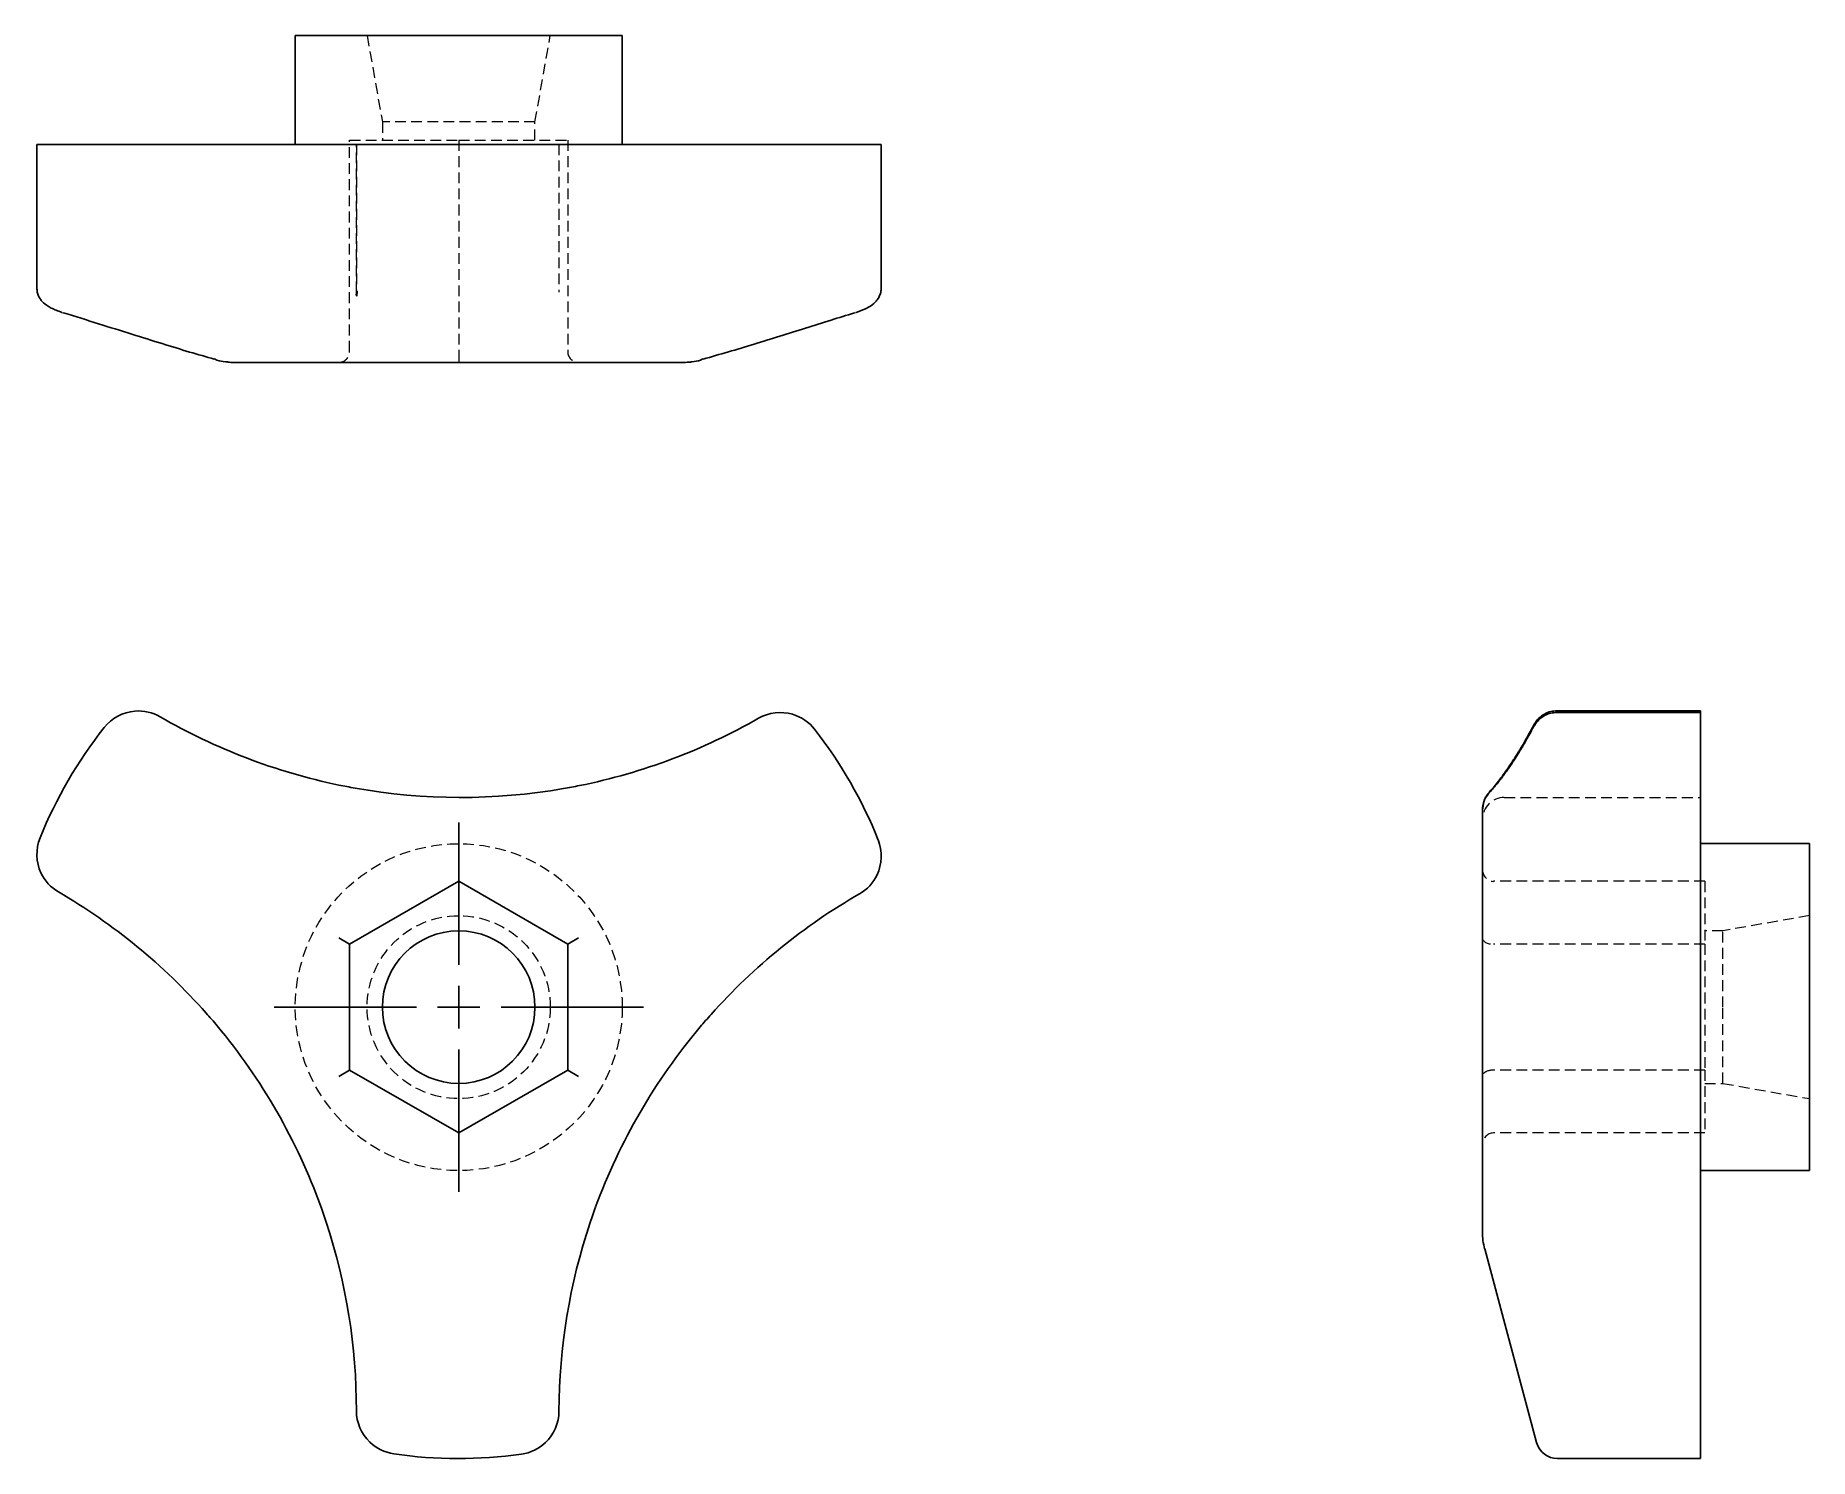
# Model space of a CAD drawing. Header units: millimetres. Extents: x 33 to 242, y 9 to 177.
import ezdxf

# ---------------------------------------------------------------- set-up
doc = ezdxf.new("R2010")
doc.units = ezdxf.units.MM
doc.linetypes.add('HIDDEN', pattern=[1.905, 1.27, -0.635])
doc.layers.add('10', color=7, linetype='Continuous')

# ---------------------------------------------------------------- blocks, each defined once
blk = doc.blocks.new('SW_CENTERMARKSYMBOL_0')
at = {"layer": '10', "color": 0}
for p, q in [((0, 5), (0, 21.79)), ((0, 0), (0, 2.5)), ((-5, 0), (-21.79, 0)), ((0, 0), (-2.5, 0)), ((0, 0), (0, -2.5)), ((0, 0), (2.5, 0)), ((5, 0), (21.79, 0)), ((0, -5), (0, -21.79))]:
    blk.add_line(p, q, dxfattribs=at)

msp = doc.modelspace()

# ---------------------------------------------------------------- linework, layer by layer
at = {"color": 7, "linetype": 'Continuous', "lineweight": 25}
for p, q in [((63.66, 177.33), (63.66, 164.47)), ((63.66, 177.33), (102.25, 177.33)), ((102.25, 164.47), (102.25, 177.33)), ((33.18, 164.47), (33.18, 147.55)), ((33.18, 164.47), (33.56, 164.47)), ((41.12, 164.47), (33.56, 164.47)), ((41.12, 164.47), (47.74, 164.47)), ((47.74, 164.47), (118.34, 164.47)), ((118.34, 164.47), (124.95, 164.47)), ((132.45, 164.47), (124.95, 164.47)), ((132.45, 164.47), (132.81, 164.47)), ((132.81, 147.56), (132.81, 164.47)), ((54.44, 139.01), (54.14, 139.17)), ((56.42, 138.74), (70.28, 138.74)), ((70.28, 138.74), (95.75, 138.74)), ((95.75, 138.74), (109.5, 138.74)), ((111.78, 139.17), (111.48, 139.01)), ((229.47, 97.6), (212.35, 97.6)), ((229.47, 97.42), (212.35, 97.42)), ((229.47, 97.6), (229.47, 97.42)), ((229.47, 97.42), (229.47, 95.44)), ((229.47, 82.37), (229.47, 95.44)), ((203.84, 86.39), (203.74, 85.9)), ((203.76, 86.08), (203.74, 85.96)), ((203.74, 85.96), (203.74, 85.9)), ((203.74, 85.9), (203.74, 61.96)), ((229.47, 82.37), (229.47, 76.01)), ((242.33, 81.94), (229.47, 81.94)), ((242.33, 81.94), (242.33, 62.64)), ((70.09, 70.07), (82.96, 77.5)), ((82.96, 77.5), (82.96, 78.98)), ((82.96, 77.5), (95.82, 70.07)), ((229.47, 76.01), (229.47, 14.96)), ((70.09, 70.07), (68.8, 70.81)), ((70.09, 55.22), (70.09, 70.07)), ((95.82, 70.07), (97.11, 70.81)), ((95.82, 70.07), (95.82, 55.22)), ((203.74, 61.96), (203.74, 39.94)), ((242.33, 62.64), (242.33, 43.35)), ((70.09, 55.22), (68.8, 54.47)), ((82.96, 47.79), (70.09, 55.22)), ((95.82, 55.22), (82.96, 47.79)), ((95.82, 55.22), (97.11, 54.47)), ((82.96, 46.3), (82.96, 47.79)), ((229.47, 43.35), (242.33, 43.35)), ((203.74, 39.94), (203.74, 36.1)), ((204.01, 34.11), (210.13, 11.27)), ((229.47, 14.96), (229.47, 9.88)), ((212.61, 9.36), (229.47, 9.36)), ((229.47, 9.36), (229.47, 9.88))]:
    msp.add_line(p, q, dxfattribs=at)
at = {"color": 7, "linetype": 'HIDDEN', "lineweight": 18}
for p, q in [((72.15, 177.33), (73.95, 167.12)), ((91.96, 167.12), (93.76, 177.33)), ((91.96, 167.12), (73.95, 167.12)), ((73.95, 167.12), (73.95, 164.98)), ((91.96, 164.98), (91.96, 167.12)), ((70.09, 164.98), (82.96, 164.98)), ((70.09, 140.03), (70.09, 164.98)), ((70.89, 164.47), (70.89, 147.04)), ((70.89, 147.01), (70.89, 164.47)), ((82.96, 164.98), (95.82, 164.98)), ((82.96, 164.98), (82.96, 140.03)), ((94.79, 164.47), (94.79, 147.04)), ((95.82, 164.98), (95.82, 140.03)), ((70.87, 146.67), (70.89, 147.01)), ((70.94, 146.56), (70.88, 146.65)), ((70.97, 147.15), (70.94, 146.56)), ((36.13, 144.65), (36.35, 144.58)), ((129.64, 144.58), (129.85, 144.65)), ((82.96, 140.03), (82.96, 138.74)), ((206.32, 87.39), (229.47, 87.39)), ((229.98, 77.5), (205.03, 77.5)), ((229.98, 77.5), (229.98, 70.07)), ((242.33, 73.45), (232.12, 71.65)), ((232.12, 71.65), (229.98, 71.65)), ((232.12, 62.64), (232.12, 71.65)), ((229.98, 70.07), (205.03, 70.07)), ((229.98, 70.07), (229.98, 55.22)), ((232.12, 53.64), (232.12, 62.64)), ((229.98, 55.22), (205.03, 55.22)), ((229.98, 55.22), (229.98, 47.79)), ((229.98, 53.64), (232.12, 53.64)), ((232.12, 53.64), (242.33, 51.84)), ((229.98, 47.79), (205.03, 47.79))]:
    msp.add_line(p, q, dxfattribs=at)
for radius in [19.29, 10.8]:
    msp.add_circle((82.96, 62.64), radius, dxfattribs=at)
at = {"color": 7, "linetype": 'Continuous', "lineweight": 25}
msp.add_circle((82.96, 62.64), 9, dxfattribs=at)
for centre, radius, start, end in [((56.42, 146.46), 7.72, 264.8822, 270), ((109.5, 146.46), 7.72, 270, 276.3413), ((82.96, 62.64), 53.28, 141.7335, 157.9893), ((82.96, 62.64), 53.28, 21.7335, 37.9893), ((83.19, 158.13), 70.74, 259.8584, 279.8644), ((0.15, 15.1), 70.74, 19.8584, 39.8644), ((165.53, 14.7), 70.74, 139.8584, 159.8644), ((211.46, 36.1), 7.72, 180, 195), ((212.61, 11.93), 2.57, 195, 270), ((82.96, 62.64), 53.28, 261.7335, 277.9893)]:
    msp.add_arc(centre, radius, start, end, dxfattribs=at)
at = {"color": 7, "linetype": 'HIDDEN', "lineweight": 18}
for centre, radius, start, end in [((68.8, 140.03), 1.29, 270, 0), ((97.11, 140.03), 1.29, 180, 270), ((206.32, 84.81), 2.57, 90, 180)]:
    msp.add_arc(centre, radius, start, end, dxfattribs=at)
for centre, major_axis, ratio, start_param, end_param in [((205.03, 78.98), (0, -1.49), 0.866025, 4.712389, 6.283185), ((205.03, 70.81), (1.29, 0), 0.57735, 3.141593, 4.712389), ((205.03, 54.47), (1.29, 0), 0.57735, 1.570796, 3.141593), ((205.03, 46.3), (0, -1.49), 0.866025, 3.141593, 4.712389)]:
    msp.add_ellipse(centre, major_axis=major_axis, ratio=ratio, start_param=start_param, end_param=end_param, dxfattribs=at)
at = {"color": 7, "linetype": 'Continuous', "lineweight": 25}
for points, knots in [([(33.19, 147.56), (33.2, 147.39), (33.22, 147.03), (33.39, 146.55), (33.63, 146.14), (34.08, 145.63), (34.71, 145.23), (35.47, 144.89), (35.91, 144.73), (36.13, 144.65)], [0, 0, 0, 0, 0.106911, 0.217338, 0.333522, 0.455987, 0.717867, 0.856755, 1, 1, 1, 1]), ([(129.85, 144.65), (130.26, 144.8), (131.06, 145.08), (131.84, 145.57), (132.31, 146.06), (132.58, 146.49), (132.77, 146.99), (132.79, 147.37), (132.81, 147.57)], [0, 0, 0, 0, 0.26912, 0.524022, 0.646864, 0.766608, 0.883756, 1, 1, 1, 1]), ([(36.35, 144.58), (37.73, 144.16), (40.5, 143.3), (44.36, 142.08), (47.95, 140.96), (51.2, 139.96), (53.16, 139.4), (54.12, 139.13)], [0, 0, 0, 0, 0.210301, 0.422163, 0.624303, 0.81686, 1, 1, 1, 1]), ([(111.79, 139.13), (112.78, 139.41), (114.7, 139.95), (117.75, 140.88), (120.79, 141.83), (123.83, 142.78), (126.76, 143.7), (128.72, 144.3), (129.64, 144.58)], [0, 0, 0, 0, 0.187136, 0.366527, 0.538454, 0.703097, 0.860569, 1, 1, 1, 1]), ([(55.73, 138.79), (55.63, 138.79), (55.2, 138.81), (54.77, 138.92), (54.44, 139.01)], [0, 0, 0, 0, 0.2240234, 1, 1, 1, 1]), ([(111.48, 139.01), (111.15, 138.92), (110.77, 138.82), (110.39, 138.8), (110.35, 138.8)], [0, 0, 0, 0, 0.874362, 1, 1, 1, 1]), ([(47.74, 96.91), (46.85, 97.42), (44.38, 98), (42, 96.76), (41.12, 95.64)], [0, 0, 0, 0, 0.0621127, 0.1449296, 0.1449296, 0.1449296, 0.1449296]), ([(124.95, 95.44), (124.29, 96.28), (122.13, 97.74), (119.53, 97.42), (118.34, 96.74)], [0, 0, 0, 0, 0.0621127, 0.1449296, 0.1449296, 0.1449296, 0.1449296]), ([(212.36, 97.6), (212.11, 97.58), (211.61, 97.53), (210.89, 97.16), (210.23, 96.63), (209.92, 96.13), (209.77, 95.89)], [0, 0, 0, 0, 0.255786, 0.509215, 0.757485, 1, 1, 1, 1]), ([(212.35, 97.41), (212.11, 97.39), (211.61, 97.34), (210.89, 96.98), (210.23, 96.45), (209.92, 95.96), (209.77, 95.72)], [0, 0, 0, 0, 0.2559474, 0.5092529, 0.7573667, 1, 1, 1, 1]), ([(209.77, 95.89), (209.61, 95.59), (209.31, 95.03), (208.9, 94.29), (208.55, 93.69), (208.25, 93.19), (207.98, 92.73), (207.67, 92.24), (207.29, 91.65), (206.84, 90.97), (206.31, 90.23), (205.75, 89.46), (205.15, 88.71), (204.78, 88.29), (204.58, 88.07)], [0, 0, 0, 0, 0.0804285, 0.1504127, 0.209956, 0.2590599, 0.3021291, 0.3557258, 0.4214361, 0.5077113, 0.6086589, 0.7243081, 0.8547184, 1, 1, 1, 1]), ([(209.77, 95.72), (209.47, 95.17), (208.88, 94.08), (208.03, 92.67), (207.25, 91.44), (206.63, 90.55), (206.16, 89.91), (205.8, 89.44), (205.43, 88.97), (205.02, 88.47), (204.75, 88.18), (204.6, 88.02)], [0, 0, 0, 0, 0.15043, 0.297552, 0.439913, 0.569853, 0.644617, 0.714122, 0.791644, 0.886917, 1, 1, 1, 1]), ([(204.59, 88.07), (204.5, 87.96), (204.3, 87.73), (204.04, 87.28), (203.82, 86.73), (203.77, 86.3), (203.75, 86.07)], [0, 0, 0, 0, 0.205058, 0.438654, 0.70298, 1, 1, 1, 1]), ([(204.6, 88.02), (204.42, 87.79), (204.01, 87.28), (203.87, 86.71), (203.79, 86.39)], [0, 0, 0, 0, 0.440087, 1, 1, 1, 1]), ([(33.56, 82.61), (33.03, 81.29), (33.12, 78.61), (34.85, 76.76), (35.74, 76.24)], [0, 0, 0, 0, 0.0828169, 0.1449296, 0.1449296, 0.1449296, 0.1449296]), ([(130.24, 76.01), (131.13, 76.52), (132.86, 78.37), (132.97, 81.05), (132.45, 82.37)], [0, 0, 0, 0, 0.0621127, 0.1449296, 0.1449296, 0.1449296, 0.1449296]), ([(70.89, 15.01), (70.89, 13.64), (71.9, 11.22), (74.24, 10.07), (75.29, 9.92)], [0, 0, 0, 0, 0.082817, 0.1449297, 0.1449297, 0.1449297, 0.1449297]), ([(90.36, 9.88), (91.42, 10.03), (93.76, 11.17), (94.79, 13.58), (94.79, 14.96)], [0, 0, 0, 0, 0.0621127, 0.1449296, 0.1449296, 0.1449296, 0.1449296])]:
    msp.add_open_spline(points, degree=3, knots=knots, dxfattribs=at)
for points in [[(68.81, 88.86), (61.34, 90.41), (54.24, 93.15), (47.74, 96.91)], [(118.34, 96.74), (111.82, 93.01), (104.71, 90.31), (97.23, 88.79)], [(70.73, 88.49), (70.09, 88.61), (69.44, 88.73), (68.81, 88.86)], [(97.23, 88.79), (96.6, 88.67), (95.95, 88.54), (95.31, 88.43)], [(35.74, 76.24), (42.23, 72.46), (48.12, 67.65), (53.17, 61.93)], [(112.73, 61.78), (117.81, 67.48), (123.73, 72.26), (130.24, 76.01)], [(53.17, 61.93), (53.6, 61.44), (54.03, 60.95), (54.45, 60.44)], [(111.45, 60.31), (111.88, 60.81), (112.31, 61.3), (112.73, 61.78)], [(66.68, 39.13), (66.91, 38.52), (67.12, 37.9), (67.32, 37.28)], [(98.47, 37.21), (98.67, 37.82), (98.89, 38.44), (99.11, 39.05)], [(67.32, 37.28), (69.71, 30.04), (70.9, 22.52), (70.89, 15.01)], [(94.79, 14.96), (94.82, 22.46), (96.04, 29.97), (98.47, 37.21)]]:
    msp.add_open_spline(points, degree=3, dxfattribs=at)

# ---------------------------------------------------------------- block references
at = {"layer": '10'}
msp.add_blockref('SW_CENTERMARKSYMBOL_0', (82.96, 62.64), dxfattribs=at)

doc.saveas('drawing.dxf')
